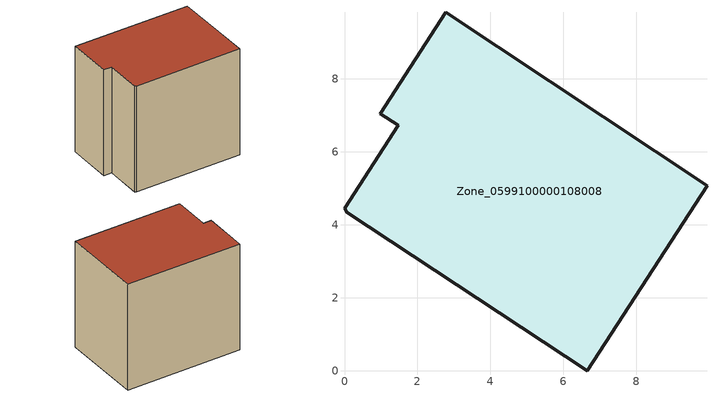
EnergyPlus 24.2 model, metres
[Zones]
Zone_0599100000108008
 floor ground (C_G): 2.78,9.82 9.94,5.07 6.65,0 0.06,4.34 0,4.45 1.47,6.72 0.98,7.04 z0
 wall outside (C_F): 0.06,4.34 6.65,0 9.94,5.07 2.78,9.82 0.98,7.04 1.47,6.72 0,4.45 0.06,4.34 z0:8.09
 roof outside (C_R): 9.94,5.07 2.78,9.82 0.98,7.04 1.47,6.72 0,4.45 0.06,4.34 6.65,0 z8.09
[BUILDING]
Pand.0599100000108008: North Axis=0; Terrain=City; Loads Convergence Tolerance Value=0.04; Temperature Convergence Tolerance Value=0.4; Solar Distribution=FullExterior; Maximum Number of Warmup Days=25; Minimum Number of Warmup Days=1
[Site:Location]
Rotterdam.The.Hague.AP_ZH_NLD Design_Conditions: Latitude=51.96; Longitude=4.45; Time Zone=1; Elevation=-4.5
[SITE:GROUNDTEMPERATURE:BUILDINGSURFACE]
18, 18, 18, 18, 18, 18, 18, 18, 18, 18, 18, 18
[MATERIAL] Thermal Absorptance=0.9; Solar Absorptance=0.7; Visible Absorptance=0.7
Name | Roughness | Thickness | Conductivity | Density | Specific Heat
G.TI.1946-1964 | MediumSmooth | 0.15 | 1 | 540 | 1210
F.TI.1946-1964 | Rough | 0.3 | 0.857143 | 1920 | 840
R.TI.1946-1964 | MediumRough | 0.2 | 0.277778 | 1500 | 1000
[CONSTRUCTION]
C_G: G.TI.1946-1964
C_F: F.TI.1946-1964
C_R: R.TI.1946-1964
[ZONE]
Zone_0599100000108008: Type=1; Multiplier=1; Ceiling Height=Autocalculate; Volume=Autocalculate; Floor Area=autocalculate; Part of Total Floor Area=Yes
[ZONEINFILTRATION:DESIGNFLOWRATE]
Infil_Zone_0599100000108008: Zone or ZoneList or Space or SpaceList=Zone_0599100000108008; Schedule=AlwaysOn; Design Flow Rate Calculation Method=Flow/Area; Flow Rate per Floor Area=0.003; Constant Term Coefficient=1; Temperature Term Coefficient=0; Velocity Term Coefficient=0; Velocity Squared Term Coefficient=0
[HVACTEMPLATE:ZONE:IDEALLOADSAIRSYSTEM]
Zone_0599100000108008: Maximum Heating Supply Air Temperature=50; Minimum Cooling Supply Air Temperature=13; Maximum Heating Supply Air Humidity Ratio=0.0156; Minimum Cooling Supply Air Humidity Ratio=0.0077; Heating Limit=NoLimit; Cooling Limit=NoLimit; Dehumidification Control Type=ConstantSensibleHeatRatio; Cooling Sensible Heat Ratio=0.7; Dehumidification Setpoint=60; Humidification Control Type=None; Humidification Setpoint=30; Outdoor Air Method=None; Outdoor Air Flow Rate per Person=0.00944; Outdoor Air Flow Rate per Zone Floor Area=0; Outdoor Air Flow Rate per Zone=0; Demand Controlled Ventilation Type=None; Outdoor Air Economizer Type=NoEconomizer; Heat Recovery Type=None; Sensible Heat Recovery Effectiveness=0.7; Latent Heat Recovery Effectiveness=0.65
[ZONECONTROL:THERMOSTAT]
ThermostatControl_Zone_0599100000108008: Zone or ZoneList=Zone_0599100000108008; Control Type Schedule=DualSetpointControlType; Control 1=Thermostat_Zone_0599100000108008; Temperature Difference Between Cutout And Setpoint=0
[THERMOSTATSETPOINT:DUALSETPOINT]
Thermostat_Zone_0599100000108008: Heating Setpoint Temperature Schedule=HeatingSetpoint_Zone_0599100000108008; Cooling Setpoint Temperature Schedule=CoolingSetpoint_Zone_0599100000108008
[SCHEDULE:COMPACT]
HeatingSetpoint_Zone_0599100000108008: Through: 12/31, For: AllDays, Until: 24:00, 21
CoolingSetpoint_Zone_0599100000108008: Through: 12/31, For: AllDays, Until: 24:00, 24
DualSetpointControlType: Through: 12/31, For: AllDays, Until: 24:00, 4
AlwaysOn: Through: 12/31, For: AllDays, Until: 24:00, 1
